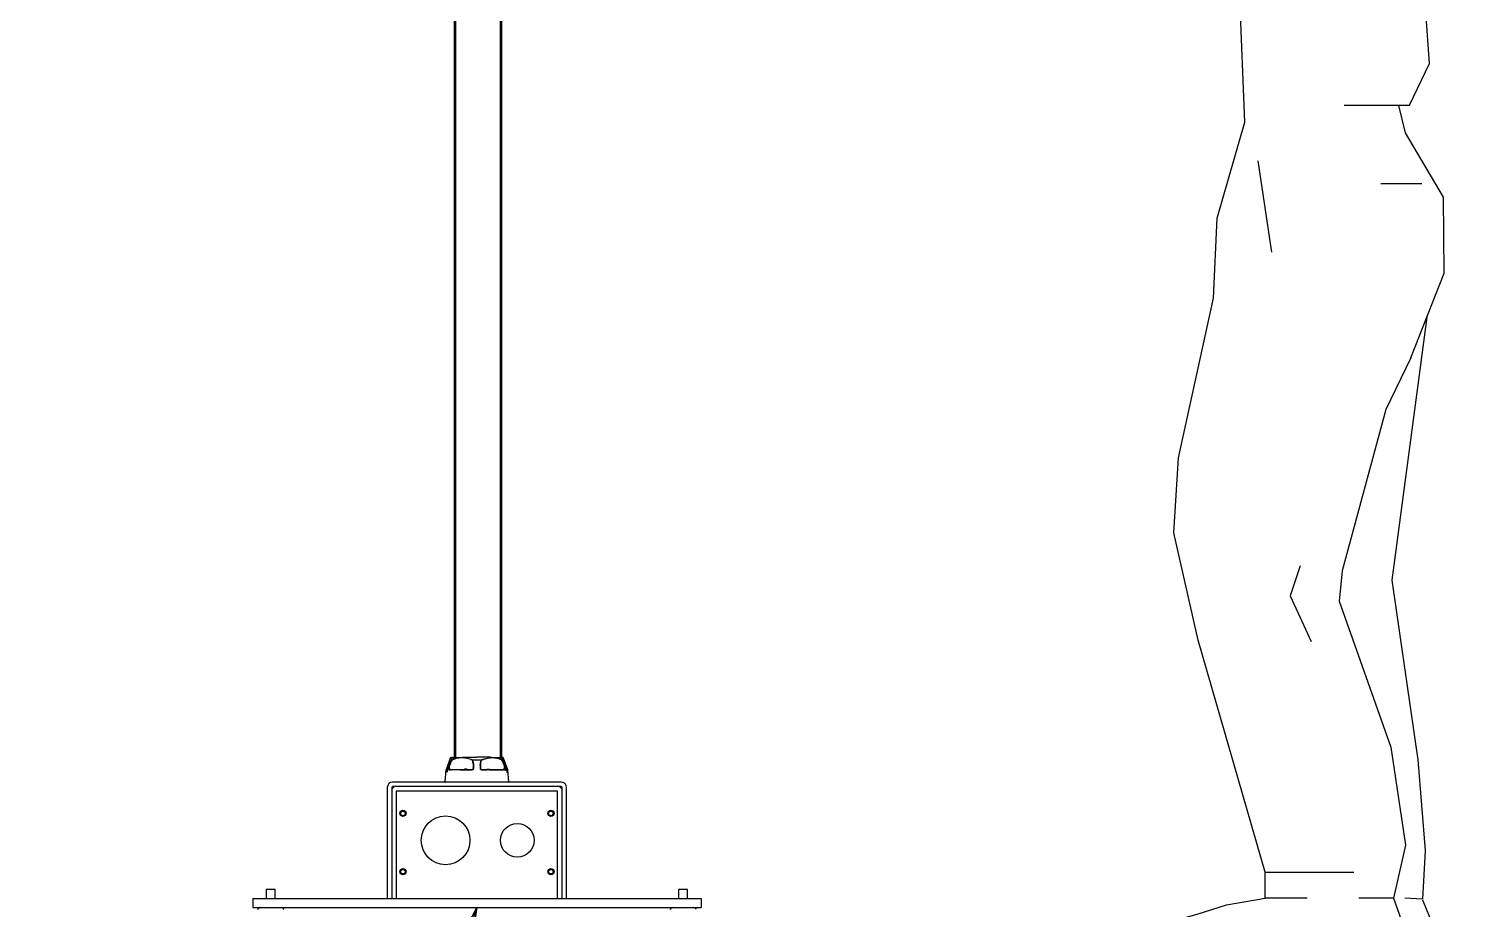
# Model space of a CAD drawing. Extents: x 28911 to 70911, y -59 to 29641.
# Drawn here: x 43538 to 45146, y 5891 to 6873 of the extents above; entities that cross this region are included whole.
import ezdxf

# ---------------------------------------------------------------- set-up
doc = ezdxf.new("R2010")
doc.units = 0
doc.header["$LTSCALE"] = 300
doc.header["$MEASUREMENT"] = 0
doc.layers.add('OPERAI_dwg', color=7, linetype='Continuous')
doc.styles.get("Standard").update_dxf_attribs({"font": 'STANDARD'})
doc.dimstyles.new('sc1a50_pollici', dxfattribs={"dimscale": 50, "dimtxt": 3, "dimasz": 3, "dimexe": 0, "dimexo": 0, "dimgap": 1, "dimtad": 1, "dimzin": 12, "dimdsep": 46, "dimtxsty": 'Standard', "dimblk": 'CLOSEDBLANK', "dimcen": 1, "dimclrd": 253, "dimclre": 253, "dimclrt": 2, "dimadec": 0, "dimazin": 3, "dimtfac": 1, "dimtmove": 0, "dimatfit": 1, "dimldrblk": 'CLOSEDBLANK', "dimfxl": 1, "dimtolj": 1, "dimtzin": 0, "dimarcsym": 0})

# ---------------------------------------------------------------- blocks, each defined once
blk = doc.blocks.new('A$C714e681e')
at = {"color": 7, "linetype": 'Continuous', "lineweight": 25}
for p, q in [((6036.8, 1513), (6036.8, 226.5)), ((6086.8, 226.5), (6086.8, 1513)), ((6035.2, 1509.3), (6035.2, 226.5)), ((6088.4, 226.4), (6088.4, 1509.2)), ((6030.9, 225.8), (6026.1, 212.7)), ((6032.5, 225.8), (6027.5, 212.3)), ((6031.2, 226.1), (6031, 225.8)), ((6031.2, 220.3), (6033.1, 225.8)), ((6032.3, 226.4), (6033.4, 226.4)), ((6032.5, 225.8), (6032.6, 226.1)), ((6032.5, 222.6), (6033.1, 225.8)), ((6034.2, 226.5), (6033.4, 226.4)), ((6037.1, 225.4), (6035.8, 225)), ((6036.8, 225.3), (6037.2, 225.3)), ((6045.6, 225.9), (6045.7, 226.1)), ((6060.6, 226.8), (6060.6, 226.8)), ((6075.6, 225.8), (6075.5, 226.1)), ((6084.4, 225.3), (6084, 225.3)), ((6085.4, 225.1), (6084.1, 225.4)), ((6087.8, 226.4), (6087, 226.5)), ((6087.8, 226.4), (6088.9, 226.4)), ((6088.7, 222.7), (6088.1, 225.8)), ((6088.1, 225.8), (6089.9, 220.6)), ((6088.6, 226.1), (6088.7, 225.8)), ((6093.7, 212.3), (6088.7, 225.8)), ((6090.2, 225.8), (6090, 226.1)), ((6095.1, 212.7), (6090.3, 225.8)), ((6026, 212.2), (6024.9, 199.5)), ((6026.1, 212.7), (6026, 212.2)), ((6027.3, 209.9), (6026, 209.9)), ((6026.2, 212.2), (6026.3, 212.7)), ((6027.5, 211.8), (6026.6, 211.8)), ((6027.6, 212.5), (6029.1, 216.7)), ((6028.5, 212.5), (6027.6, 212.5)), ((6028.5, 212.5), (6029.8, 216.2)), ((6029.5, 212.5), (6028.5, 212.5)), ((6029.6, 213.6), (6029.5, 212.5)), ((6029.8, 216.5), (6029.6, 213.6)), ((6032.2, 212.5), (6029.7, 212.5)), ((6030.5, 212.5), (6029.7, 212.5)), ((6029.8, 212.5), (6030.6, 212.5)), ((6030.6, 212.5), (6030.7, 213.3)), ((6030.7, 212.5), (6030.6, 212.5)), ((6030.7, 213.3), (6031.2, 213.3)), ((6031.2, 213.3), (6031.1, 212.5)), ((6031.1, 212.5), (6032, 212.5)), ((6035.8, 225), (6035, 224.7)), ((6045, 212.6), (6041.6, 212.6)), ((6041.8, 212.6), (6055.3, 212.7)), ((6046.6, 212.6), (6041.8, 212.6)), ((6046.7, 213.5), (6046.6, 212.6)), ((6049.4, 213.5), (6046.7, 213.5)), ((6046.7, 212.6), (6046.8, 213.5)), ((6049.4, 212.6), (6049.4, 213.5)), ((6055.2, 212.7), (6049.4, 212.6)), ((6056.5, 213.9), (6056.7, 216.6)), ((6056.6, 213.8), (6056.5, 213.5)), ((6056.8, 216.6), (6056.6, 213.8)), ((6064.5, 216.6), (6064.7, 213.9)), ((6064.7, 213.5), (6064.6, 213.8)), ((6079.4, 212.6), (6065.9, 212.7)), ((6067, 212.7), (6065.9, 212.7)), ((6066, 212.7), (6071.8, 212.6)), ((6071.8, 213.5), (6074.5, 213.5)), ((6071.8, 212.6), (6071.8, 213.5)), ((6074.5, 212.6), (6074.4, 213.5)), ((6074.5, 213.5), (6074.6, 212.6)), ((6074.6, 212.6), (6079.4, 212.6)), ((6080.5, 212.6), (6076.2, 212.6)), ((6086.2, 224.7), (6085.4, 225)), ((6089, 212.5), (6091.5, 212.5)), ((6090.1, 212.5), (6089.2, 212.5)), ((6090.5, 213.3), (6090, 213.3)), ((6090, 213.3), (6090.1, 212.5)), ((6090.6, 212.5), (6090.5, 213.3)), ((6090.5, 212.5), (6090.6, 212.5)), ((6091.4, 212.5), (6090.6, 212.5)), ((6091.5, 212.5), (6091, 212.5)), ((6091.6, 213.6), (6091.4, 216.5)), ((6091.4, 216.2), (6092.7, 212.5)), ((6091.5, 212.5), (6091.5, 212.5)), ((6091.7, 212.5), (6091.6, 213.6)), ((6092.1, 216.7), (6093.6, 212.5)), ((6092.7, 212.5), (6093.6, 212.5)), ((6094.6, 211.8), (6093.7, 211.8)), ((6093.9, 210), (6094, 209.8)), ((6093.9, 209.9), (6095.2, 209.9)), ((6094.9, 212.7), (6095, 212.2)), ((6095.2, 212.2), (6095.1, 212.7)), ((6095.2, 210.6), (6095.1, 210.6)), ((6096.3, 199.5), (6095.2, 212.2)), ((5960.6, 193), (5960.6, 69)), ((5968.6, 194), (5965.6, 191)), ((5965.6, 193), (5965.6, 69)), ((6154.6, 199), (5966.6, 199)), ((6154.6, 194), (5966.6, 194)), ((6152.6, 194), (5968.6, 194)), ((6155.6, 191), (6152.6, 194)), ((6155.6, 69), (6155.6, 193)), ((6160.6, 69), (6160.6, 193)), ((5965.6, 191), (5965.6, 69)), ((5970.6, 189), (5970.6, 69)), ((6150.6, 189), (5970.6, 189)), ((6150.6, 69), (6150.6, 189)), ((6155.6, 69), (6155.6, 191)), ((5810.6, 69), (5810.6, 59)), ((5810.6, 69), (6310.6, 69)), ((5825.6, 79), (5825.6, 69)), ((5835.6, 79), (5825.6, 79)), ((5835.6, 69), (5835.6, 79)), ((6285.6, 79), (6285.6, 69)), ((6295.6, 79), (6285.6, 79)), ((6295.6, 69), (6295.6, 79)), ((6310.6, 69), (6310.6, 59)), ((5810.6, 59), (6310.6, 59))]:
    blk.add_line(p, q, dxfattribs=at)
at = {"color": 7, "linetype": 'Continuous', "lineweight": 25, "flags": 128}
for points in [[(6031.6, 225.8), (6031.5, 225.8), (6031.4, 225.9), (6031.4, 225.9), (6031.3, 226), (6031.3, 226), (6031.3, 226.1), (6031.2, 226.1), (6031.2, 226.1)], [(6035, 224.7), (6035.7, 225), (6036, 225.1)], [(6035.8, 225.1), (6036, 225.1), (6036.8, 225.3)], [(6085.3, 225.1), (6085.2, 225.1), (6084.4, 225.3)], [(6086.2, 224.7), (6085.5, 225), (6085.2, 225.1)], [(6065.4, 223.3), (6060.6, 223.3), (6055.8, 223.3)], [(6089.8, 220.6), (6090, 220.4), (6090, 220.3)]]:
    blk.add_lwpolyline(points, dxfattribs=at)
at = {"color": 7, "linetype": 'Continuous', "lineweight": 25}
for centre, radius in [((5978.1, 164), 3.5), ((5978.1, 164), 2.5), ((6025.6, 134), 27.2), ((6143.1, 164), 3.5), ((6143.1, 164), 2.5), ((6105.6, 134), 18.8), ((5978.1, 99), 3.5), ((5978.1, 99), 2.5), ((6143.1, 99), 3.5), ((6143.1, 99), 2.5)]:
    blk.add_circle(centre, radius, dxfattribs=at)
for centre, radius, start, end in [((6769.8, -564.2), 1042.5, 130.7041, 130.7294), ((5966.6, 193), 6, 90, 180), ((5966.6, 193), 1, 90, 180), ((6154.6, 193), 6, 0, 90), ((6154.6, 193), 1, 0, 90), ((5815.6, 58.1), 1, 287.5662, 326.3735), ((5819.2, 55.7), 3.3, 98.2299, 146.3735), ((5842, 55.7), 3.3, 33.6265, 81.7701), ((5845.6, 58.1), 1, 213.6265, 252.4338), ((6275.6, 58.1), 1, 287.5662, 326.3735), ((6279.2, 55.7), 3.3, 98.2299, 146.3735), ((6302, 55.7), 3.3, 33.6265, 81.7701), ((6305.6, 58.1), 1, 213.6265, 252.4338)]:
    blk.add_arc(centre, radius, start, end, dxfattribs=at)
for points, knots in [([(6031.8, 226.4), (6031.7, 226.4), (6031.5, 226.4), (6031.2, 226.2), (6031, 226), (6030.9, 225.9), (6030.9, 225.8)], [0, 0, 0, 0, 0.244206, 0.5, 0.755794, 1, 1, 1, 1]), ([(6031.6, 225.8), (6031.5, 225.8), (6031.4, 225.8), (6031.3, 225.8), (6031.2, 225.8), (6031.2, 225.8), (6031.1, 225.8), (6031.1, 225.8), (6031, 225.8)], [0, 0, 0, 0, 0.225655, 0.357561, 0.499948, 0.531326, 0.749834, 1, 1, 1, 1]), ([(6032, 226.4), (6032, 226.4), (6032.1, 226.4), (6032.2, 226.4), (6032.3, 226.4), (6032.3, 226.4), (6032.3, 226.4)], [0, 0, 0, 0, 0.249069, 0.500033, 0.751422, 1, 1, 1, 1]), ([(6032.5, 225.8), (6032.5, 225.8), (6032.5, 225.8), (6032.5, 225.8), (6032.5, 225.8)], [0, 0, 0, 0, 0.655071, 1, 1, 1, 1]), ([(6033.4, 226.4), (6033.3, 226.4), (6033.2, 226.4), (6033, 226.4), (6032.8, 226.3), (6032.7, 226.1), (6032.6, 226.1)], [0, 0, 0, 0, 0.243844, 0.491759, 0.743771, 1, 1, 1, 1]), ([(6033.1, 225.8), (6033.1, 225.8), (6033.1, 225.8), (6033.1, 225.8), (6033.1, 225.8), (6033.1, 225.8), (6033.1, 225.8), (6033.1, 225.8), (6033.2, 225.9), (6033.3, 226.1), (6033.4, 226.2), (6033.5, 226.2), (6033.7, 226.3), (6033.9, 226.4), (6034.1, 226.4), (6034.2, 226.5)], [0, 0, 0, 0, 0.001765, 0.003327, 0.004851, 0.006512, 0.010742, 0.016653, 0.060161, 0.251453, 0.375248, 0.455, 0.499079, 0.746647, 1, 1, 1, 1]), ([(6034.2, 226.5), (6034.4, 226.5), (6034.7, 226.5), (6035.8, 226.5), (6037.2, 226.5), (6039, 226.5), (6041.2, 226.5), (6043.6, 226.6), (6045.2, 226.6), (6045.9, 226.6)], [0, 0, 0, 0, 0.125682, 0.251276, 0.375873, 0.500461, 0.664832, 0.835324, 1, 1, 1, 1]), ([(6054.3, 224.1), (6053.2, 224.3), (6051.3, 224.8), (6048.4, 225.5), (6046.1, 225.9), (6044.4, 226), (6042.9, 226), (6041.4, 225.9), (6039.5, 225.7), (6038, 225.5), (6037, 225.3), (6036.8, 225.3)], [0, 0, 0, 0, 0.2141323, 0.3871954, 0.5234388, 0.624841, 0.6796159, 0.7543893, 0.850892, 0.9605949, 1, 1, 1, 1]), ([(6045.9, 226.6), (6046.9, 226.6), (6048.8, 226.6), (6051.7, 226.7), (6054.6, 226.7), (6057.6, 226.8), (6059.6, 226.8), (6060.6, 226.8)], [0, 0, 0, 0, 0.2108083, 0.4012415, 0.5970443, 0.8051411, 1, 1, 1, 1]), ([(6075.3, 226.6), (6074.3, 226.6), (6072.3, 226.6), (6069.5, 226.7), (6066.6, 226.7), (6063.7, 226.8), (6061.7, 226.8), (6060.6, 226.8)], [0, 0, 0, 0, 0.211724, 0.40311, 0.598028, 0.798461, 1, 1, 1, 1]), ([(6084.2, 225.3), (6083.8, 225.4), (6082.6, 225.6), (6080.8, 225.8), (6078.6, 226), (6076.3, 225.9), (6073.5, 225.6), (6070.3, 224.8), (6068.1, 224.4), (6066.9, 224.1)], [0, 0, 0, 0, 0.072312, 0.183175, 0.28781, 0.42075, 0.58239, 0.773902, 1, 1, 1, 1]), ([(6075.3, 226.6), (6076, 226.6), (6077.6, 226.6), (6080, 226.5), (6082.2, 226.5), (6084, 226.5), (6085.4, 226.5), (6086.5, 226.5), (6086.8, 226.5), (6087, 226.5)], [0, 0, 0, 0, 0.164594, 0.335116, 0.499539, 0.624137, 0.748731, 0.874321, 1, 1, 1, 1]), ([(6087, 226.5), (6087.1, 226.4), (6087.3, 226.4), (6087.6, 226.3), (6087.9, 226.1), (6088, 226), (6088, 225.9), (6088.1, 225.8), (6088.1, 225.8), (6088.1, 225.8), (6088.1, 225.8), (6088.1, 225.8), (6088.1, 225.8), (6088.1, 225.8), (6088.1, 225.8)], [0, 0, 0, 0, 0.254182, 0.502011, 0.749157, 0.873023, 0.967194, 0.989353, 0.992654, 0.99529, 0.996457, 0.997592, 0.998755, 1, 1, 1, 1]), ([(6088.6, 226.1), (6088.5, 226.1), (6088.4, 226.3), (6088.2, 226.4), (6088, 226.4), (6087.9, 226.4), (6087.8, 226.4)], [0, 0, 0, 0, 0.256229, 0.508241, 0.756156, 1, 1, 1, 1]), ([(6088.7, 225.8), (6088.7, 225.8), (6088.7, 225.8), (6088.7, 225.8), (6088.7, 225.8)], [0, 0, 0, 0, 0.048137, 1, 1, 1, 1]), ([(6089.2, 226.4), (6089.2, 226.4), (6089.1, 226.4), (6089, 226.4), (6088.9, 226.4), (6088.9, 226.4), (6088.9, 226.4)], [0, 0, 0, 0, 0.255309, 0.500664, 0.751625, 1, 1, 1, 1]), ([(6090.3, 225.8), (6090.3, 225.9), (6090.2, 226), (6090, 226.2), (6089.7, 226.4), (6089.5, 226.4), (6089.4, 226.4)], [0, 0, 0, 0, 0.244206, 0.5, 0.755794, 1, 1, 1, 1]), ([(6090.2, 225.8), (6090.1, 225.8), (6090.1, 225.8), (6090, 225.8), (6090, 225.8), (6090, 225.8), (6089.9, 225.8), (6089.8, 225.8), (6089.7, 225.8), (6089.6, 225.8)], [0, 0, 0, 0, 0.250035, 0.41633, 0.468949, 0.500315, 0.642596, 0.774424, 1, 1, 1, 1]), ([(6026, 210.6), (6026.1, 210.9), (6026.1, 211.5), (6026.2, 212), (6026.2, 212.2)], [0, 0, 0, 0, 0.580336, 1, 1, 1, 1]), ([(6026, 210.6), (6026, 210.5), (6026, 210.2), (6026, 210), (6026, 209.9), (6026, 209.9), (6026, 209.9), (6026, 209.9), (6026, 209.9)], [0, 0, 0, 0, 0.518695, 0.835085, 0.934602, 0.969962, 0.985346, 1, 1, 1, 1]), ([(6026.6, 211.6), (6026.6, 211.6), (6026.6, 211.6), (6026.6, 211.6), (6026.6, 211.7), (6026.6, 211.8), (6026.6, 211.8)], [0, 0, 0, 0, 0.096069, 0.207039, 0.500271, 1, 1, 1, 1]), ([(6027.5, 211.6), (6027.4, 211.6), (6027.2, 211.6), (6026.9, 211.6), (6026.7, 211.6), (6026.6, 211.6)], [0, 0, 0, 0, 0.057199, 0.505456, 1, 1, 1, 1]), ([(6027.3, 209.9), (6027.3, 209.9), (6027.3, 209.9), (6027.3, 209.9), (6027.3, 209.9), (6027.3, 210), (6027.3, 210.3), (6027.4, 210.5), (6027.4, 210.6)], [0, 0, 0, 0, 0.014945, 0.030693, 0.06639, 0.162862, 0.503595, 1, 1, 1, 1]), ([(6027.6, 212.5), (6027.6, 212.5), (6027.6, 212.4), (6027.6, 212.4), (6027.6, 212.3), (6027.5, 212), (6027.4, 211.4), (6027.4, 210.9), (6027.4, 210.6)], [0, 0, 0, 0, 0.01899, 0.038783, 0.084717, 0.216839, 0.502457, 1, 1, 1, 1]), ([(6029.6, 213.6), (6029.6, 213.9), (6029.6, 214.3), (6029.7, 214.7), (6029.7, 214.8), (6029.7, 214.8), (6029.7, 214.8), (6029.7, 214.8), (6029.7, 214.8), (6029.7, 214.8), (6029.7, 215), (6029.7, 215.5), (6029.8, 216), (6029.8, 216.4), (6029.8, 216.5), (6029.8, 216.6), (6029.8, 216.6), (6029.8, 216.6), (6029.8, 216.6)], [0, 0, 0, 0, 0.315185, 0.391252, 0.396939, 0.399464, 0.399765, 0.399914, 0.399932, 0.399942, 0.399946, 0.580455, 0.890854, 0.970584, 0.991581, 0.997363, 0.999074, 1, 1, 1, 1]), ([(6029.6, 213.6), (6029.6, 213.5), (6029.6, 213.2), (6029.6, 212.9), (6029.6, 212.6), (6029.7, 212.5), (6029.7, 212.5), (6029.7, 212.5)], [0, 0, 0, 0, 0.219177, 0.438374, 0.657657, 0.880873, 1, 1, 1, 1]), ([(6029.7, 212.5), (6029.6, 212.5), (6029.6, 212.5), (6029.6, 212.8), (6029.5, 213.1), (6029.6, 213.4), (6029.6, 213.6)], [0, 0, 0, 0, 0.265625, 0.499581, 0.750659, 1, 1, 1, 1]), ([(6030, 217.2), (6030, 217.1), (6029.9, 216.9), (6029.8, 216.6), (6029.8, 216.5)], [0, 0, 0, 0, 0.491751, 1, 1, 1, 1]), ([(6031.2, 220.3), (6031.1, 219.9), (6030.8, 219.1), (6030.4, 218.1), (6030.1, 217.5), (6030, 217.2)], [0, 0, 0, 0, 0.345974, 0.708559, 1, 1, 1, 1]), ([(6030, 217.3), (6030, 217.3), (6030, 217.4), (6030.1, 217.5), (6030.1, 217.6)], [0, 0, 0, 0, 0.291096, 1, 1, 1, 1]), ([(6035, 224.7), (6034.7, 224.5), (6034, 224.1), (6032.9, 223.2), (6031.9, 222), (6031.4, 220.9), (6031.2, 220.3)], [0, 0, 0, 0, 0.226665, 0.463263, 0.722064, 1, 1, 1, 1]), ([(6041.8, 212.6), (6041.1, 212.6), (6039.6, 212.5), (6037.7, 212.5), (6036, 212.5), (6034.1, 212.5), (6032.8, 212.5), (6032.3, 212.5), (6032.2, 212.5)], [0, 0, 0, 0, 0.159434, 0.318862, 0.461115, 0.603367, 0.885853, 1, 1, 1, 1]), ([(6041.8, 212.6), (6040.7, 212.5), (6038.4, 212.5), (6035.5, 212.5), (6033.2, 212.5), (6032.5, 212.5), (6032.2, 212.5)], [0, 0, 0, 0, 0.249665, 0.499228, 0.748941, 1, 1, 1, 1]), ([(6042, 212.6), (6042.1, 212.6), (6042.8, 212.6), (6043.5, 212.6), (6044.1, 212.6)], [0, 0, 0, 0, 0.187383, 1, 1, 1, 1]), ([(6044.1, 212.6), (6044.6, 212.6), (6045.6, 212.6), (6046.7, 212.6), (6047.5, 212.6), (6047.9, 212.6), (6048.1, 212.6), (6048.1, 212.6), (6047.9, 212.6), (6047.5, 212.6), (6046.8, 212.6), (6046, 212.6), (6045.1, 212.6), (6043.8, 212.6), (6042.7, 212.6), (6042.1, 212.6)], [0, 0, 0, 0, 0.091577, 0.202985, 0.272209, 0.336428, 0.403461, 0.46992, 0.527294, 0.602464, 0.671858, 0.740837, 0.798438, 0.874015, 1, 1, 1, 1]), ([(6053.3, 224.3), (6053.4, 224.3), (6054, 224.3), (6054.8, 224.1), (6055.5, 223.8), (6055.7, 223.4), (6055.8, 223.3)], [0, 0, 0, 0, 0.085016, 0.394469, 0.69585, 1, 1, 1, 1]), ([(6055.7, 223.2), (6055.5, 223.5), (6055.3, 223.9), (6054.4, 224), (6054.1, 224.1)], [0, 0, 0, 0, 0.740481, 1, 1, 1, 1]), ([(6056.5, 213.9), (6056.4, 213.7), (6056.4, 213.4), (6056.1, 213.1), (6055.8, 212.8), (6055.5, 212.7), (6055.2, 212.7), (6055.2, 212.7)], [0, 0, 0, 0, 0.2203868, 0.4407789, 0.6615847, 0.8866222, 1, 1, 1, 1]), ([(6056.5, 213.5), (6056.4, 213.4), (6056.3, 213.1), (6056.1, 212.9), (6055.7, 212.7), (6055.5, 212.7), (6055.3, 212.7)], [0, 0, 0, 0, 0.245535, 0.499501, 0.734701, 1, 1, 1, 1]), ([(6056.7, 219), (6056.5, 219.8), (6056.2, 221.3), (6055.9, 222.6), (6055.7, 223.2)], [0, 0, 0, 0, 0.499356, 1, 1, 1, 1]), ([(6055.8, 223.3), (6055.9, 223), (6056.1, 222.4), (6056.3, 221.3), (6056.6, 220.2), (6056.7, 219.4), (6056.8, 219)], [0, 0, 0, 0, 0.246563, 0.499983, 0.749997, 1, 1, 1, 1]), ([(6056.7, 216.6), (6056.7, 216.9), (6056.7, 217.5), (6056.8, 218.3), (6056.7, 218.8), (6056.7, 218.9), (6056.7, 219)], [0, 0, 0, 0, 0.289313, 0.596068, 0.906547, 1, 1, 1, 1]), ([(6056.8, 219), (6056.8, 218.9), (6056.8, 218.6), (6056.9, 218.1), (6056.8, 217.4), (6056.8, 216.9), (6056.8, 216.6)], [0, 0, 0, 0, 0.249966, 0.500262, 0.750733, 1, 1, 1, 1]), ([(6064.4, 216.6), (6064.4, 216.9), (6064.4, 217.4), (6064.3, 218.1), (6064.4, 218.6), (6064.4, 218.9), (6064.4, 219)], [0, 0, 0, 0, 0.249261, 0.499725, 0.750016, 1, 1, 1, 1]), ([(6064.4, 219), (6064.5, 219.4), (6064.6, 220.2), (6064.9, 221.3), (6065.1, 222.4), (6065.3, 223), (6065.4, 223.3)], [0, 0, 0, 0, 0.250005, 0.500018, 0.753458, 1, 1, 1, 1]), ([(6064.5, 219), (6064.5, 218.8), (6064.5, 218.5), (6064.4, 217.8), (6064.5, 217.1), (6064.5, 216.7), (6064.5, 216.6)], [0, 0, 0, 0, 0.291757, 0.620149, 0.882343, 1, 1, 1, 1]), ([(6064.6, 213.8), (6064.6, 214.3), (6064.5, 215.1), (6064.5, 216.1), (6064.4, 216.6), (6064.4, 216.6)], [0, 0, 0, 0, 0.4999968, 0.9161905, 1, 1, 1, 1]), ([(6064.5, 219), (6064.7, 219.8), (6065, 221.3), (6065.3, 222.6), (6065.5, 223.2)], [0, 0, 0, 0, 0.499356, 1, 1, 1, 1]), ([(6064.7, 213.9), (6064.8, 213.7), (6064.8, 213.4), (6065.1, 213.1), (6065.4, 212.8), (6065.7, 212.7), (6066, 212.7), (6066, 212.7)], [0, 0, 0, 0, 0.220387, 0.440779, 0.661585, 0.886622, 1, 1, 1, 1]), ([(6065.9, 212.7), (6065.7, 212.7), (6065.5, 212.7), (6065.1, 212.9), (6064.9, 213.1), (6064.8, 213.4), (6064.7, 213.5)], [0, 0, 0, 0, 0.265077, 0.499726, 0.753796, 1, 1, 1, 1]), ([(6065.4, 223.3), (6065.5, 223.4), (6065.5, 223.5), (6065.9, 223.8), (6066.5, 224.1), (6067.2, 224.3), (6067.8, 224.3), (6067.9, 224.3)], [0, 0, 0, 0, 0.169664, 0.338472, 0.602082, 0.909533, 1, 1, 1, 1]), ([(6065.5, 223.2), (6065.7, 223.5), (6065.9, 223.9), (6066.8, 224), (6067.1, 224.1)], [0, 0, 0, 0, 0.737153, 1, 1, 1, 1]), ([(6073.2, 212.6), (6073.2, 212.6), (6073.2, 212.6), (6073.2, 212.6), (6073.2, 212.6)], [0, 0, 0, 0, 0.6315931, 1, 1, 1, 1]), ([(6079.1, 212.6), (6078.7, 212.6), (6078.2, 212.6), (6077.6, 212.6), (6077.3, 212.6), (6077.2, 212.6), (6077.2, 212.6), (6077.1, 212.6), (6077.1, 212.6)], [0, 0, 0, 0, 0.549691, 0.808495, 0.906176, 0.94844, 0.973018, 1, 1, 1, 1]), ([(6079.3, 212.6), (6079.3, 212.6), (6079.2, 212.6), (6079.2, 212.6), (6079.2, 212.6), (6079.1, 212.6), (6079.1, 212.6), (6079.1, 212.6), (6079.1, 212.6), (6079.1, 212.6)], [0, 0, 0, 0, 0.094249, 0.42352, 0.586505, 0.65118, 0.707887, 0.823695, 1, 1, 1, 1]), ([(6079.4, 212.6), (6080.1, 212.6), (6081.6, 212.5), (6083.5, 212.5), (6085.2, 212.5), (6087.1, 212.5), (6088.4, 212.5), (6088.9, 212.5), (6089, 212.5)], [0, 0, 0, 0, 0.159434, 0.318862, 0.461115, 0.603367, 0.885853, 1, 1, 1, 1]), ([(6089, 212.5), (6088.7, 212.5), (6088, 212.5), (6085.8, 212.5), (6082.9, 212.5), (6080.5, 212.5), (6079.4, 212.6)], [0, 0, 0, 0, 0.25145, 0.498384, 0.746004, 1, 1, 1, 1]), ([(6090, 220.3), (6089.8, 220.7), (6089.5, 221.5), (6088.9, 222.5), (6088.2, 223.2), (6087.6, 223.8), (6086.9, 224.3), (6086.4, 224.6), (6086.2, 224.7)], [0, 0, 0, 0, 0.189737, 0.41214, 0.540317, 0.678339, 0.82542, 1, 1, 1, 1]), ([(6091.2, 217.2), (6091.1, 217.5), (6090.8, 218.1), (6090.4, 219.1), (6090.1, 219.9), (6090, 220.3)], [0, 0, 0, 0, 0.291441, 0.654026, 1, 1, 1, 1]), ([(6091.2, 217.3), (6091.2, 217.4), (6091.1, 217.6), (6091.1, 217.7), (6091, 217.7)], [0, 0, 0, 0, 0.6231371, 1, 1, 1, 1]), ([(6091.2, 217.3), (6091.2, 217.3), (6091.2, 217.4), (6091.1, 217.5), (6091.1, 217.5)], [0, 0, 0, 0, 0.247238, 1, 1, 1, 1]), ([(6091.2, 217.2), (6091.2, 217.1), (6091.3, 216.9), (6091.4, 216.6), (6091.4, 216.5)], [0, 0, 0, 0, 0.491751, 1, 1, 1, 1]), ([(6091.6, 213.6), (6091.6, 214.1), (6091.5, 215), (6091.4, 216), (6091.4, 216.4), (6091.4, 216.5), (6091.4, 216.6), (6091.4, 216.6), (6091.4, 216.6), (6091.4, 216.6)], [0, 0, 0, 0, 0.56092, 0.88717, 0.970263, 0.991801, 0.997568, 0.999705, 1, 1, 1, 1]), ([(6091.6, 213.6), (6091.6, 213.5), (6091.6, 213.2), (6091.6, 212.9), (6091.6, 212.6), (6091.5, 212.5), (6091.5, 212.5), (6091.5, 212.5)], [0, 0, 0, 0, 0.219177, 0.438374, 0.657657, 0.880873, 1, 1, 1, 1]), ([(6091.5, 212.5), (6091.6, 212.5), (6091.6, 212.5), (6091.6, 212.8), (6091.7, 213.1), (6091.6, 213.4), (6091.6, 213.6)], [0, 0, 0, 0, 0.265187, 0.500648, 0.750881, 1, 1, 1, 1]), ([(6091.7, 212.5), (6091.9, 212.4), (6092.2, 212.4), (6092.6, 212.4), (6092.7, 212.5)], [0, 0, 0, 0, 0.508268, 1, 1, 1, 1]), ([(6093.6, 212.5), (6093.6, 212.5), (6093.6, 212.4), (6093.6, 212.4), (6093.6, 212.3), (6093.7, 212), (6093.8, 211.4), (6093.8, 210.9), (6093.8, 210.6)], [0, 0, 0, 0, 0.018436, 0.038582, 0.087432, 0.232772, 0.502301, 1, 1, 1, 1]), ([(6094.6, 211.6), (6094.5, 211.6), (6094.3, 211.6), (6094, 211.6), (6093.8, 211.6), (6093.7, 211.6)], [0, 0, 0, 0, 0.496676, 0.944914, 1, 1, 1, 1]), ([(6093.8, 210.6), (6093.8, 210.5), (6093.9, 210.3), (6093.9, 210), (6093.9, 210), (6093.9, 209.9), (6093.9, 209.9), (6093.9, 209.9), (6093.9, 209.9), (6093.9, 209.9)], [0, 0, 0, 0, 0.498552, 0.832872, 0.882922, 0.923983, 0.969061, 0.989535, 1, 1, 1, 1]), ([(6094.6, 211.8), (6094.6, 211.8), (6094.6, 211.7), (6094.6, 211.6), (6094.6, 211.6), (6094.6, 211.6), (6094.6, 211.6)], [0, 0, 0, 0, 0.499378, 0.792845, 0.903883, 1, 1, 1, 1]), ([(6095.1, 210.6), (6095.1, 210.6), (6095.1, 210.6), (6095.1, 210.6), (6095.1, 210.9), (6095.1, 211.4), (6095, 212), (6095, 212.2)], [0, 0, 0, 0, 0.00061, 0.005081, 0.017206, 0.500809, 1, 1, 1, 1]), ([(6095.2, 209.9), (6095.2, 209.9), (6095.2, 209.9), (6095.2, 209.9), (6095.2, 209.9), (6095.2, 209.9), (6095.2, 210), (6095.2, 210.2), (6095.2, 210.4), (6095.2, 210.5), (6095.2, 210.5), (6095.2, 210.5), (6095.2, 210.6), (6095.2, 210.6), (6095.2, 210.6), (6095.2, 210.6), (6095.2, 210.6), (6095.2, 210.6)], [0, 0, 0, 0, 0.015844, 0.032206, 0.068554, 0.112614, 0.166362, 0.49955, 0.742929, 0.935119, 0.983411, 0.995663, 0.998819, 0.999656, 0.999889, 0.99996, 1, 1, 1, 1]), ([(6024.9, 199.6), (6024.9, 199.5), (6024.9, 199.4), (6025, 199.3), (6025.1, 199.2), (6025.1, 199.1), (6025.3, 199), (6025.4, 199), (6025.5, 199)], [0, 0, 0, 0, 0.239023, 0.368072, 0.500023, 0.631971, 0.761011, 1, 1, 1, 1]), ([(6095.7, 199), (6095.8, 199), (6095.9, 199), (6096.1, 199.1), (6096.1, 199.2), (6096.2, 199.3), (6096.3, 199.4), (6096.3, 199.5), (6096.3, 199.6)], [0, 0, 0, 0, 0.2387918, 0.3676862, 0.4995159, 0.6314187, 0.7605226, 1, 1, 1, 1])]:
    blk.add_open_spline(points, degree=3, knots=knots, dxfattribs=at)
blk = doc.blocks.new('_ClosedBlank')
at = {"color": 0, "linetype": 'ByBlock', "lineweight": -2}
for p, q in [((-1, 0.167), (0, 0)), ((-1, 0.167), (-1, -0.167)), ((0, 0), (-1, -0.167))]:
    blk.add_line(p, q, dxfattribs=at)
blk = doc.blocks.new('A$C450B6BA2')
at = {"layer": 'OPERAI_dwg'}
for p, q in [((-112.4, 1672), (-73.7, 1656.4)), ((-124.6, 1625.6), (-134, 1610.1)), ((-134, 1610.1), (-111.9, 1568.9)), ((-331.3, 1588.1), (-335, 1600.1)), ((-315.4, 1566.8), (-331.3, 1588.1)), ((-314.6, 1539.6), (-315.4, 1566.8)), ((-132.7, 1566.1), (-137.4, 1548.6)), ((-113.7, 1565.2), (-132.7, 1566.1)), ((-111.9, 1568.9), (-113.7, 1565.2)), ((-137.4, 1548.6), (-151.6, 1554.7)), ((-151.6, 1554.7), (-138, 1545.5)), ((-138, 1545.5), (-136.8, 1542.6)), ((-328.2, 1508.2), (-314.6, 1539.6)), ((-141.4, 1538.7), (-145.7, 1532)), ((-145.7, 1532), (-144.7, 1516.9)), ((-138.4, 1538.5), (-141.4, 1538.7)), ((-136.8, 1542.6), (-138.4, 1538.5)), ((-181.1, 1509.2), (-205.4, 1526.5)), ((-205.4, 1526.5), (-182.7, 1508.5)), ((-144.7, 1516.9), (-153, 1507.1)), ((-342.1, 1469.6), (-352.4, 1510.8)), ((-352.4, 1510.8), (-253.1, 1500.4)), ((-253.1, 1500.4), (-184, 1470.6)), ((-187.7, 1495.3), (-199, 1478.4)), ((-182.7, 1508.5), (-187.7, 1495.3)), ((-153, 1507.1), (-181.1, 1509.2)), ((-360.9, 1381.1), (-342.1, 1469.6)), ((-326.5, 1478.2), (-280.5, 1475.2)), ((-184, 1470.6), (-149.1, 1419.2)), ((-149.1, 1419.2), (-239.9, 1435.8)), ((-239.9, 1435.8), (-140.2, 1415.1)), ((-140.2, 1415.1), (-27.7, 1315.7)), ((-359.1, 1323.4), (-360.9, 1381.1)), ((344.6, 1365.6), (359.1, 1368.7)), ((359.1, 1368.7), (367.9, 1364.2)), ((314.7, 1333.7), (344.6, 1365.6)), ((352.2, 1345.6), (391.5, 1354.9)), ((374.5, 1351.9), (352.2, 1345.6)), ((357.8, 1356.2), (356.9, 1346.6)), ((367.9, 1364.2), (374.5, 1351.9)), ((391.5, 1354.9), (403.2, 1348.6)), ((403.2, 1348.6), (404.3, 1342)), ((404.3, 1337.1), (403.6, 1332.3)), ((404.3, 1342), (404.3, 1337.1)), ((-365, 1235), (-359.1, 1323.4)), ((178.9, 1311.4), (244.3, 1318.7)), ((244.3, 1318.7), (274.8, 1319.5)), ((274.8, 1319.5), (291, 1232.2)), ((275.5, 1319.5), (314.7, 1333.7)), ((403.6, 1332.3), (410.7, 1323.8)), ((410.7, 1323.8), (410.1, 1315.5)), ((-27.7, 1315.7), (8.9, 1298.1)), ((78.4, 1294.5), (178.9, 1311.4)), ((291.5, 1263.9), (275.4, 1318.3)), ((408.6, 1313.1), (406.6, 1309.8)), ((406.6, 1309.8), (409.8, 1298.7)), ((410.1, 1315.5), (408.6, 1313.1)), ((8.9, 1298.1), (0.4, 1272.4)), ((8.9, 1298.1), (78.4, 1294.5)), ((14, 1271.4), (29.4, 1297)), ((408.5, 1292.7), (403.4, 1287.9)), ((403.4, 1287.9), (403.9, 1284.9)), ((409.8, 1298.7), (408.5, 1292.7)), ((-44.9, 1200.4), (-158.7, 1281.4)), ((0.4, 1272.4), (10.3, 1227.9)), ((10.3, 1227.9), (6.3, 1272.3)), ((403.3, 1271.9), (387.8, 1264)), ((405.7, 1282.1), (403.3, 1271.9)), ((403.9, 1284.9), (405.7, 1282.1)), ((337.9, 1257.8), (291.5, 1263.9)), ((387.8, 1264), (337.9, 1257.8)), ((-113.6, 935.1), (-101.8, 1240.9)), ((-314.9, 1068.7), (-365, 1235)), ((228.7, 1230.2), (71.2, 1188.3)), ((284.2, 1227), (228.7, 1230.2)), ((291, 1232.2), (284.2, 1227)), ((-30.5, 1184.6), (-44.9, 1200.4)), ((5.7, 1178.5), (-30.5, 1184.6)), ((-11.2, 1168.8), (-7.4, 1180.8)), ((41, 1182.7), (5.7, 1178.5)), ((71.2, 1188.3), (41, 1182.7)), ((-319.7, 1000.7), (-314.9, 1068.7)), ((-297.5, 954.1), (-319.7, 1000.7)), ((-224.6, 954.1), (-297.5, 954.1)), ((-292.8, 923.4), (-285.6, 954)), ((-82.9, 828.1), (-113.6, 935.1)), ((-335.2, 851.7), (-292.8, 923.4)), ((-128.1, 892), (-143.4, 790.2)), ((-311.3, 866.5), (-265.5, 866.5)), ((-335.9, 766.8), (-335.2, 851.7)), ((-78.6, 739), (-82.9, 828.1)), ((-299, 672.4), (-335.9, 766.8)), ((-39.7, 560.9), (-78.6, 739)), ((-316.6, 717.6), (-277.5, 424.1)), ((-299, 672.4), (-271.1, 614.8)), ((-271.1, 614.8), (-222.3, 434.6)), ((-34.6, 477.2), (-39.7, 560.9)), ((-61.7, 357.4), (-34.6, 477.2)), ((-222.3, 434.6), (-218.9, 400.9)), ((-175.5, 440.4), (-164.2, 406.7)), ((-277.5, 424.1), (-306.7, 223.9)), ((-164.2, 406.7), (-187.7, 355.7)), ((-218.9, 400.9), (-276.5, 238.1)), ((-136.5, 98.3), (-61.7, 357.4)), ((-276.5, 238.1), (-292.8, 128.7)), ((-306.7, 223.9), (-315, 122.8)), ((-292.8, 128.7), (-279.5, 69.5)), ((-315, 122.8), (-311.9, 68.5)), ((-136.5, 98.3), (-235.2, 98.3)), ((-136.5, 69.4), (-136.5, 98.3)), ((-311.9, 67.5), (-323.3, 39.3)), ((-311.9, 68.5), (-292.1, 69.6)), ((-279.5, 69.5), (-289.8, 39.9)), ((-279.5, 69.5), (-241, 69.5)), ((-183.1, 69.4), (-136.5, 69.4)), ((-93.1, 62.1), (-136.5, 69.4)), ((-60.6, 51.7), (-93.1, 62.1)), ((-29.6, 42.9), (-60.6, 51.7)), ((-323.3, 39.3), (-323.3, 0.8)), ((-289.8, 39.9), (-289.8, 0)), ((-6, 26.6), (-29.6, 42.9)), ((0, 7.3), (-6, 26.6)), ((-323.3, 0.8), (-305.6, 0.8)), ((-289.8, 0), (-217.4, 0)), ((-217.4, 0), (-217.4, 14.8)), ((-217.4, 14.8), (-198.2, 14.8)), ((-198.2, 14.8), (-113.9, 0)), ((-113.9, 0), (0, 0)), ((0, 0), (0, 7.3))]:
    blk.add_line(p, q, dxfattribs=at)
for centre, radius, start, end in [((-231.1, 1673.4), 102, 89.0294, 113.7879), ((-222.7, 1672), 103.6, 92.6982, 93.7116), ((-220.2, 1725), 50.9, 64.6927, 99.323), ((-218.9, 1696.6), 77.2, 46.6722, 74.6879), ((-165.2, 1554.9), 237.4, 116.8133, 133.0167), ((-242.4, 1647.6), 130, 34.0305, 53.9637), ((-202.5, 1630.8), 158.3, 141.9333, 161.1918), ((-270.5, 1628.6), 164, 16.3008, 34.0305), ((-263.8, 1651.5), 93.6, 161.0977, 211.4155), ((-270.5, 1628.6), 164, 15.3451, 16.3008), ((-273.5, 2115), 472.3, 284.8559, 287.8035), ((-189, 1851.9), 196, 287.8035, 293.1689), ((-83.5, 1656.1), 9.84, 301.7007, 1.7503), ((-320.6, 2111.5), 472.3, 266.2609, 272.4637), ((-181.3, 1814.5), 196, 287.8035, 301.7007), ((-178, 1771.2), 154.1, 280.5892, 291.5623), ((-332.3, 2514.2), 912.9, 272.5266, 277.0322), ((-332.3, 2514.2), 912.9, 277.0322, 281.5378), ((-312.9, 2074), 472.3, 266.2609, 272.5266)]:
    blk.add_arc(centre, radius, start, end, dxfattribs=at)

msp = doc.modelspace()

# ---------------------------------------------------------------- block references
at = {"color": 4, "ltscale": 50}
msp.add_blockref('A$C714e681e', (37977.344, 5833.338), dxfattribs=at)
at = {"color": 253, "ltscale": 50, "xscale": -1}
msp.add_blockref('A$C450B6BA2', (44780.793, 5833.338), dxfattribs=at)

# ---------------------------------------------------------------- leaders
msp.add_leader([(44037.944, 5892.338), (43044.274, 2908.877), (43049.158, 2552.949)], dimstyle='sc1a50_pollici', override={"dimtad": 0})

doc.saveas('drawing.dxf')
